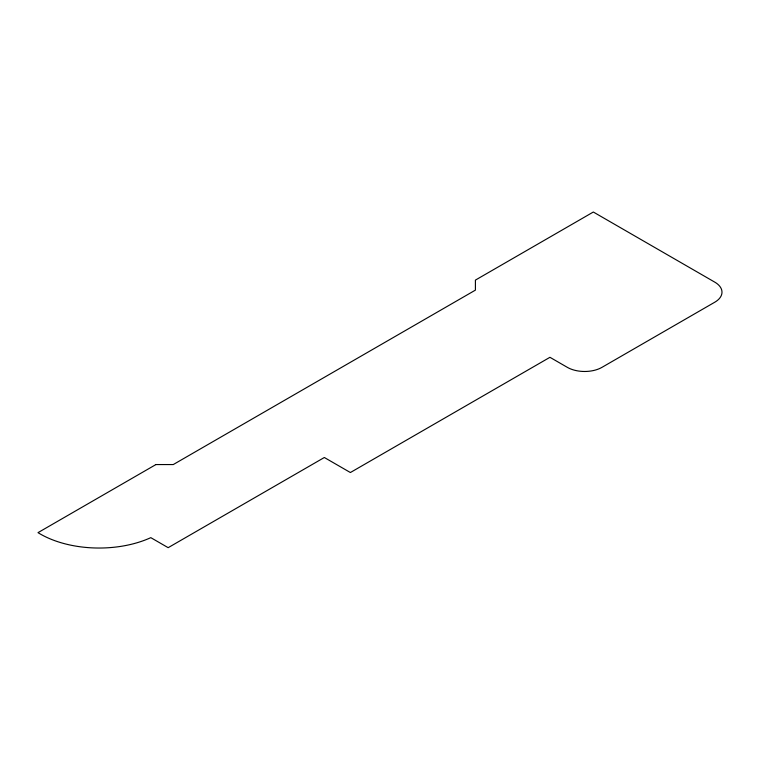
<?xml version="1.0" encoding="UTF-8"?>
<svg xmlns="http://www.w3.org/2000/svg" width="760" height="760" viewBox="0 0 760 760"><rect width="100%" height="100%" fill="white"/><g stroke="black" fill="none" stroke-linecap="round" stroke-linejoin="round"><path stroke-width="1.14" d="M155.923 464.559L38 532.646A83.344 48.117 0 0 0 150.803 537.653L168.159 547.675L324.339 457.501L350.379 472.53L549.945 357.305L567.302 367.327A24.538 14.174 0 0 0 602.005 367.327L714.808 302.195A24.538 14.174 0 0 0 714.808 282.159L593.332 212.021L475.409 280.108L475.409 290.12L173.27 464.559L155.923 464.559"/></g></svg>
